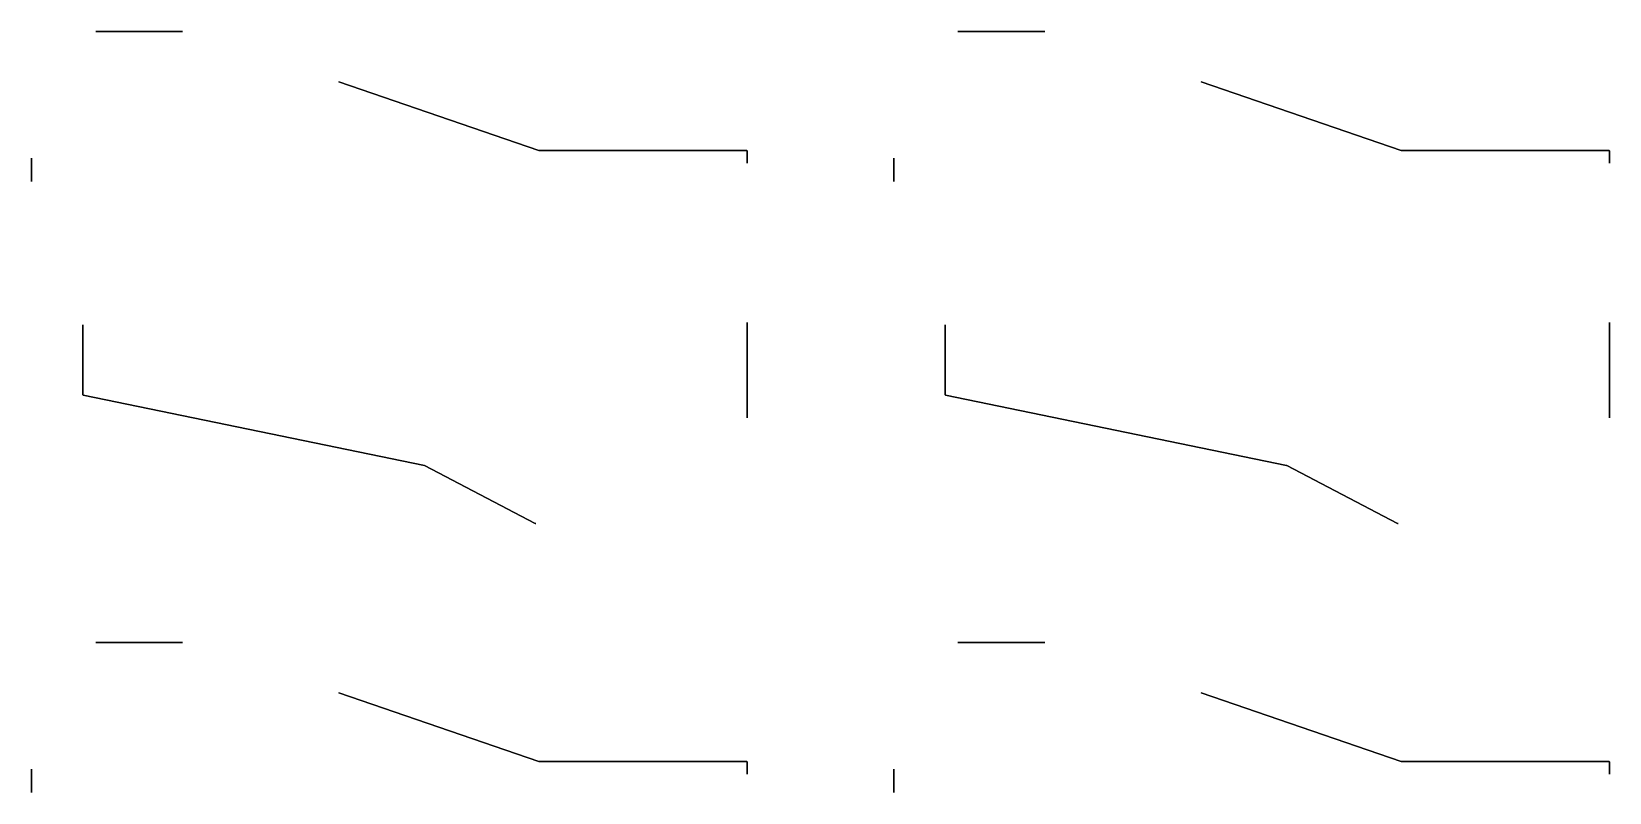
# Model space of a CAD drawing. Header units: millimetres. Extents: x -7.3 to 6.6, y -8.8 to 9.5.
# Drawn here: x -7.25 to -0.62, y 6.25 to 9.45 of the extents above; entities that cross this region are included whole.
import ezdxf

# ---------------------------------------------------------------- set-up
doc = ezdxf.new("R2010")
doc.units = ezdxf.units.MM
for name, color, linetype in [('000_rigid', 7, 'Continuous'), ('001_adhesive', 7, 'Continuous'), ('002_rigid', 7, 'Continuous'), ('003_adhesive', 7, 'Continuous'), ('004_flexible', 7, 'Continuous'), ('005_adhesive', 7, 'Continuous'), ('006_rigid', 7, 'Continuous'), ('007_adhesive', 7, 'Continuous'), ('008_rigid', 7, 'Continuous')]:
    doc.layers.add(name, color=color, linetype=linetype)

msp = doc.modelspace()

# ---------------------------------------------------------------- linework, layer by layer
at = {"layer": '000_rigid'}
for points in [[(-6.9803, 9.4512), (-6.6154, 9.4512), (-6.6154, 9.4511), (-6.9803, 9.4511)], [(-3.3553, 9.4512), (-2.9903, 9.4512), (-2.9903, 9.4511), (-3.3553, 9.4511)], [(-5.9575, 9.2394), (-5.1167, 8.951), (-5.1163, 8.951), (-4.2429, 8.951), (-4.2429, 8.951), (-4.2429, 8.951), (-4.2415, 8.9495), (-4.2415, 8.9495), (-4.2415, 8.9495), (-4.2415, 8.8987), (-4.2415, 8.8987), (-4.2415, 8.9495), (-4.2429, 8.9509), (-5.1163, 8.9509), (-5.1167, 8.951), (-5.9575, 9.2394)], [(-2.3325, 9.2394), (-1.4916, 8.951), (-1.4913, 8.951), (-0.6179, 8.951), (-0.6179, 8.951), (-0.6179, 8.951), (-0.6165, 8.9495), (-0.6165, 8.9495), (-0.6165, 8.9495), (-0.6165, 8.8987), (-0.6165, 8.8987), (-0.6165, 8.9495), (-0.6179, 8.9509), (-1.4913, 8.9509), (-1.4916, 8.951), (-2.3325, 9.2394)], [(-7.25, 8.8216), (-7.25, 8.9193), (-7.25, 8.9193), (-7.25, 8.8216)], [(-3.625, 8.8216), (-3.625, 8.9193), (-3.625, 8.9193), (-3.625, 8.8216)], [(-4.2415, 8.2293), (-4.2415, 7.8284), (-4.2415, 7.8284), (-4.2415, 7.8737), (-4.2415, 8.0781), (-4.2415, 8.2293)], [(-0.6165, 8.2293), (-0.6165, 7.8284), (-0.6165, 7.8284), (-0.6165, 7.8737), (-0.6165, 8.0781), (-0.6165, 8.2293)], [(-5.13, 7.3841), (-5.132, 7.3841), (-5.132, 7.3841), (-5.1327, 7.3843), (-5.1327, 7.3843), (-5.5983, 7.6281), (-5.5986, 7.6282), (-7.0329, 7.9235), (-7.0329, 7.9235), (-7.0329, 7.9235), (-7.034, 7.9249), (-7.034, 7.9249), (-7.034, 7.9249), (-7.034, 8.2188), (-7.034, 8.2188), (-7.034, 8.0781), (-7.034, 7.9249), (-7.0329, 7.9235), (-5.5986, 7.6282), (-5.5983, 7.6281), (-5.1327, 7.3843), (-5.132, 7.3841), (-5.13, 7.3841)], [(-1.505, 7.3841), (-1.507, 7.3841), (-1.507, 7.3841), (-1.5077, 7.3843), (-1.5077, 7.3843), (-1.9733, 7.6281), (-1.9736, 7.6282), (-3.4078, 7.9235), (-3.4078, 7.9235), (-3.4078, 7.9235), (-3.409, 7.9249), (-3.409, 7.9249), (-3.409, 7.9249), (-3.409, 8.2188), (-3.409, 8.2188), (-3.409, 8.0781), (-3.409, 7.9249), (-3.4078, 7.9235), (-1.9736, 7.6282), (-1.9733, 7.6281), (-1.5077, 7.3843), (-1.507, 7.3841), (-1.505, 7.3841)], [(-6.9803, 6.8841), (-6.6154, 6.8841), (-6.6154, 6.8841), (-6.9803, 6.8841)], [(-3.3553, 6.8841), (-2.9903, 6.8841), (-2.9903, 6.8841), (-3.3553, 6.8841)], [(-5.9575, 6.6723), (-5.1167, 6.384), (-5.1163, 6.3839), (-4.2429, 6.3839), (-4.2429, 6.3839), (-4.2429, 6.3839), (-4.2415, 6.3825), (-4.2415, 6.3825), (-4.2415, 6.3825), (-4.2415, 6.3317), (-4.2415, 6.3317), (-4.2415, 6.3825), (-4.2429, 6.3839), (-5.1163, 6.3839), (-5.1167, 6.384), (-5.9575, 6.6723)], [(-2.3325, 6.6723), (-1.4916, 6.384), (-1.4913, 6.3839), (-0.6179, 6.3839), (-0.6179, 6.3839), (-0.6179, 6.3839), (-0.6165, 6.3825), (-0.6165, 6.3825), (-0.6165, 6.3825), (-0.6165, 6.3317), (-0.6165, 6.3317), (-0.6165, 6.3825), (-0.6179, 6.3839), (-1.4913, 6.3839), (-1.4916, 6.384), (-2.3325, 6.6723)], [(-7.25, 6.2546), (-7.25, 6.3522), (-7.25, 6.3522), (-7.25, 6.2546)], [(-3.625, 6.2546), (-3.625, 6.3522), (-3.625, 6.3522), (-3.625, 6.2546)]]:
    msp.add_lwpolyline(points, close=True, dxfattribs=at)
at = {"layer": '001_adhesive'}
for points in [[(-6.9803, 9.4512), (-6.6154, 9.4512), (-6.6154, 9.4511), (-6.9803, 9.4511)], [(-3.3553, 9.4512), (-2.9903, 9.4512), (-2.9903, 9.4511), (-3.3553, 9.4511)], [(-5.9575, 9.2394), (-5.1167, 8.951), (-5.1163, 8.951), (-4.2429, 8.951), (-4.2429, 8.951), (-4.2429, 8.951), (-4.2415, 8.9495), (-4.2415, 8.9495), (-4.2415, 8.9495), (-4.2415, 8.8987), (-4.2415, 8.8987), (-4.2415, 8.9495), (-4.2429, 8.9509), (-5.1163, 8.9509), (-5.1167, 8.951), (-5.9575, 9.2394)], [(-2.3325, 9.2394), (-1.4916, 8.951), (-1.4913, 8.951), (-0.6179, 8.951), (-0.6179, 8.951), (-0.6179, 8.951), (-0.6165, 8.9495), (-0.6165, 8.9495), (-0.6165, 8.9495), (-0.6165, 8.8987), (-0.6165, 8.8987), (-0.6165, 8.9495), (-0.6179, 8.9509), (-1.4913, 8.9509), (-1.4916, 8.951), (-2.3325, 9.2394)], [(-7.25, 8.8216), (-7.25, 8.9193), (-7.25, 8.9193), (-7.25, 8.8216)], [(-3.625, 8.8216), (-3.625, 8.9193), (-3.625, 8.9193), (-3.625, 8.8216)], [(-4.2415, 8.2293), (-4.2415, 7.8284), (-4.2415, 7.8284), (-4.2415, 7.8737), (-4.2415, 8.0781), (-4.2415, 8.2293)], [(-0.6165, 8.2293), (-0.6165, 7.8284), (-0.6165, 7.8284), (-0.6165, 7.8737), (-0.6165, 8.0781), (-0.6165, 8.2293)], [(-5.13, 7.3841), (-5.132, 7.3841), (-5.132, 7.3841), (-5.1327, 7.3843), (-5.1327, 7.3843), (-5.5983, 7.6281), (-5.5986, 7.6282), (-7.0329, 7.9235), (-7.0329, 7.9235), (-7.0329, 7.9235), (-7.034, 7.9249), (-7.034, 7.9249), (-7.034, 7.9249), (-7.034, 8.2188), (-7.034, 8.2188), (-7.034, 8.0781), (-7.034, 7.9249), (-7.0329, 7.9235), (-5.5986, 7.6282), (-5.5983, 7.6281), (-5.1327, 7.3843), (-5.132, 7.3841), (-5.13, 7.3841)], [(-1.505, 7.3841), (-1.507, 7.3841), (-1.507, 7.3841), (-1.5077, 7.3843), (-1.5077, 7.3843), (-1.9733, 7.6281), (-1.9736, 7.6282), (-3.4078, 7.9235), (-3.4078, 7.9235), (-3.4078, 7.9235), (-3.409, 7.9249), (-3.409, 7.9249), (-3.409, 7.9249), (-3.409, 8.2188), (-3.409, 8.2188), (-3.409, 8.0781), (-3.409, 7.9249), (-3.4078, 7.9235), (-1.9736, 7.6282), (-1.9733, 7.6281), (-1.5077, 7.3843), (-1.507, 7.3841), (-1.505, 7.3841)], [(-6.9803, 6.8841), (-6.6154, 6.8841), (-6.6154, 6.8841), (-6.9803, 6.8841)], [(-3.3553, 6.8841), (-2.9903, 6.8841), (-2.9903, 6.8841), (-3.3553, 6.8841)], [(-5.9575, 6.6723), (-5.1167, 6.384), (-5.1163, 6.3839), (-4.2429, 6.3839), (-4.2429, 6.3839), (-4.2429, 6.3839), (-4.2415, 6.3825), (-4.2415, 6.3825), (-4.2415, 6.3825), (-4.2415, 6.3317), (-4.2415, 6.3317), (-4.2415, 6.3825), (-4.2429, 6.3839), (-5.1163, 6.3839), (-5.1167, 6.384), (-5.9575, 6.6723)], [(-2.3325, 6.6723), (-1.4916, 6.384), (-1.4913, 6.3839), (-0.6179, 6.3839), (-0.6179, 6.3839), (-0.6179, 6.3839), (-0.6165, 6.3825), (-0.6165, 6.3825), (-0.6165, 6.3825), (-0.6165, 6.3317), (-0.6165, 6.3317), (-0.6165, 6.3825), (-0.6179, 6.3839), (-1.4913, 6.3839), (-1.4916, 6.384), (-2.3325, 6.6723)], [(-7.25, 6.2546), (-7.25, 6.3522), (-7.25, 6.3522), (-7.25, 6.2546)], [(-3.625, 6.2546), (-3.625, 6.3522), (-3.625, 6.3522), (-3.625, 6.2546)]]:
    msp.add_lwpolyline(points, close=True, dxfattribs=at)
at = {"layer": '002_rigid'}
for points in [[(-6.9803, 9.4512), (-6.6154, 9.4512), (-6.6154, 9.4511), (-6.9803, 9.4511)], [(-3.3553, 9.4512), (-2.9903, 9.4512), (-2.9903, 9.4511), (-3.3553, 9.4511)], [(-5.9575, 9.2394), (-5.1167, 8.951), (-5.1163, 8.951), (-4.2429, 8.951), (-4.2429, 8.951), (-4.2429, 8.951), (-4.2415, 8.9495), (-4.2415, 8.9495), (-4.2415, 8.9495), (-4.2415, 8.8987), (-4.2415, 8.8987), (-4.2415, 8.9495), (-4.2429, 8.9509), (-5.1163, 8.9509), (-5.1167, 8.951), (-5.9575, 9.2394)], [(-2.3325, 9.2394), (-1.4916, 8.951), (-1.4913, 8.951), (-0.6179, 8.951), (-0.6179, 8.951), (-0.6179, 8.951), (-0.6165, 8.9495), (-0.6165, 8.9495), (-0.6165, 8.9495), (-0.6165, 8.8987), (-0.6165, 8.8987), (-0.6165, 8.9495), (-0.6179, 8.9509), (-1.4913, 8.9509), (-1.4916, 8.951), (-2.3325, 9.2394)], [(-7.25, 8.8216), (-7.25, 8.9193), (-7.25, 8.9193), (-7.25, 8.8216)], [(-3.625, 8.8216), (-3.625, 8.9193), (-3.625, 8.9193), (-3.625, 8.8216)], [(-4.2415, 8.2293), (-4.2415, 7.8284), (-4.2415, 7.8284), (-4.2415, 7.8737), (-4.2415, 8.0781), (-4.2415, 8.2293)], [(-0.6165, 8.2293), (-0.6165, 7.8284), (-0.6165, 7.8284), (-0.6165, 7.8737), (-0.6165, 8.0781), (-0.6165, 8.2293)], [(-5.13, 7.3841), (-5.132, 7.3841), (-5.132, 7.3841), (-5.1327, 7.3843), (-5.1327, 7.3843), (-5.5983, 7.6281), (-5.5986, 7.6282), (-7.0329, 7.9235), (-7.0329, 7.9235), (-7.0329, 7.9235), (-7.034, 7.9249), (-7.034, 7.9249), (-7.034, 7.9249), (-7.034, 8.2188), (-7.034, 8.2188), (-7.034, 8.0781), (-7.034, 7.9249), (-7.0329, 7.9235), (-5.5986, 7.6282), (-5.5983, 7.6281), (-5.1327, 7.3843), (-5.132, 7.3841), (-5.13, 7.3841)], [(-1.505, 7.3841), (-1.507, 7.3841), (-1.507, 7.3841), (-1.5077, 7.3843), (-1.5077, 7.3843), (-1.9733, 7.6281), (-1.9736, 7.6282), (-3.4078, 7.9235), (-3.4078, 7.9235), (-3.4078, 7.9235), (-3.409, 7.9249), (-3.409, 7.9249), (-3.409, 7.9249), (-3.409, 8.2188), (-3.409, 8.2188), (-3.409, 8.0781), (-3.409, 7.9249), (-3.4078, 7.9235), (-1.9736, 7.6282), (-1.9733, 7.6281), (-1.5077, 7.3843), (-1.507, 7.3841), (-1.505, 7.3841)], [(-6.9803, 6.8841), (-6.6154, 6.8841), (-6.6154, 6.8841), (-6.9803, 6.8841)], [(-3.3553, 6.8841), (-2.9903, 6.8841), (-2.9903, 6.8841), (-3.3553, 6.8841)], [(-5.9575, 6.6723), (-5.1167, 6.384), (-5.1163, 6.3839), (-4.2429, 6.3839), (-4.2429, 6.3839), (-4.2429, 6.3839), (-4.2415, 6.3825), (-4.2415, 6.3825), (-4.2415, 6.3825), (-4.2415, 6.3317), (-4.2415, 6.3317), (-4.2415, 6.3825), (-4.2429, 6.3839), (-5.1163, 6.3839), (-5.1167, 6.384), (-5.9575, 6.6723)], [(-2.3325, 6.6723), (-1.4916, 6.384), (-1.4913, 6.3839), (-0.6179, 6.3839), (-0.6179, 6.3839), (-0.6179, 6.3839), (-0.6165, 6.3825), (-0.6165, 6.3825), (-0.6165, 6.3825), (-0.6165, 6.3317), (-0.6165, 6.3317), (-0.6165, 6.3825), (-0.6179, 6.3839), (-1.4913, 6.3839), (-1.4916, 6.384), (-2.3325, 6.6723)], [(-7.25, 6.2546), (-7.25, 6.3522), (-7.25, 6.3522), (-7.25, 6.2546)], [(-3.625, 6.2546), (-3.625, 6.3522), (-3.625, 6.3522), (-3.625, 6.2546)]]:
    msp.add_lwpolyline(points, close=True, dxfattribs=at)
at = {"layer": '003_adhesive'}
for points in [[(-6.9803, 9.4512), (-6.6154, 9.4512), (-6.6154, 9.4511), (-6.9803, 9.4511)], [(-3.3553, 9.4512), (-2.9903, 9.4512), (-2.9903, 9.4511), (-3.3553, 9.4511)], [(-5.9575, 9.2394), (-5.1167, 8.951), (-5.1163, 8.951), (-4.2429, 8.951), (-4.2429, 8.951), (-4.2429, 8.951), (-4.2415, 8.9495), (-4.2415, 8.9495), (-4.2415, 8.9495), (-4.2415, 8.8987), (-4.2415, 8.8987), (-4.2415, 8.9495), (-4.2429, 8.9509), (-5.1163, 8.9509), (-5.1167, 8.951), (-5.9575, 9.2394)], [(-2.3325, 9.2394), (-1.4916, 8.951), (-1.4913, 8.951), (-0.6179, 8.951), (-0.6179, 8.951), (-0.6179, 8.951), (-0.6165, 8.9495), (-0.6165, 8.9495), (-0.6165, 8.9495), (-0.6165, 8.8987), (-0.6165, 8.8987), (-0.6165, 8.9495), (-0.6179, 8.9509), (-1.4913, 8.9509), (-1.4916, 8.951), (-2.3325, 9.2394)], [(-7.25, 8.8216), (-7.25, 8.9193), (-7.25, 8.9193), (-7.25, 8.8216)], [(-3.625, 8.8216), (-3.625, 8.9193), (-3.625, 8.9193), (-3.625, 8.8216)], [(-4.2415, 8.2293), (-4.2415, 7.8284), (-4.2415, 7.8284), (-4.2415, 7.8737), (-4.2415, 8.0781), (-4.2415, 8.2293)], [(-0.6165, 8.2293), (-0.6165, 7.8284), (-0.6165, 7.8284), (-0.6165, 7.8737), (-0.6165, 8.0781), (-0.6165, 8.2293)], [(-5.13, 7.3841), (-5.132, 7.3841), (-5.132, 7.3841), (-5.1327, 7.3843), (-5.1327, 7.3843), (-5.5983, 7.6281), (-5.5986, 7.6282), (-7.0329, 7.9235), (-7.0329, 7.9235), (-7.0329, 7.9235), (-7.034, 7.9249), (-7.034, 7.9249), (-7.034, 7.9249), (-7.034, 8.2188), (-7.034, 8.2188), (-7.034, 8.0781), (-7.034, 7.9249), (-7.0329, 7.9235), (-5.5986, 7.6282), (-5.5983, 7.6281), (-5.1327, 7.3843), (-5.132, 7.3841), (-5.13, 7.3841)], [(-1.505, 7.3841), (-1.507, 7.3841), (-1.507, 7.3841), (-1.5077, 7.3843), (-1.5077, 7.3843), (-1.9733, 7.6281), (-1.9736, 7.6282), (-3.4078, 7.9235), (-3.4078, 7.9235), (-3.4078, 7.9235), (-3.409, 7.9249), (-3.409, 7.9249), (-3.409, 7.9249), (-3.409, 8.2188), (-3.409, 8.2188), (-3.409, 8.0781), (-3.409, 7.9249), (-3.4078, 7.9235), (-1.9736, 7.6282), (-1.9733, 7.6281), (-1.5077, 7.3843), (-1.507, 7.3841), (-1.505, 7.3841)], [(-6.9803, 6.8841), (-6.6154, 6.8841), (-6.6154, 6.8841), (-6.9803, 6.8841)], [(-3.3553, 6.8841), (-2.9903, 6.8841), (-2.9903, 6.8841), (-3.3553, 6.8841)], [(-5.9575, 6.6723), (-5.1167, 6.384), (-5.1163, 6.3839), (-4.2429, 6.3839), (-4.2429, 6.3839), (-4.2429, 6.3839), (-4.2415, 6.3825), (-4.2415, 6.3825), (-4.2415, 6.3825), (-4.2415, 6.3317), (-4.2415, 6.3317), (-4.2415, 6.3825), (-4.2429, 6.3839), (-5.1163, 6.3839), (-5.1167, 6.384), (-5.9575, 6.6723)], [(-2.3325, 6.6723), (-1.4916, 6.384), (-1.4913, 6.3839), (-0.6179, 6.3839), (-0.6179, 6.3839), (-0.6179, 6.3839), (-0.6165, 6.3825), (-0.6165, 6.3825), (-0.6165, 6.3825), (-0.6165, 6.3317), (-0.6165, 6.3317), (-0.6165, 6.3825), (-0.6179, 6.3839), (-1.4913, 6.3839), (-1.4916, 6.384), (-2.3325, 6.6723)], [(-7.25, 6.2546), (-7.25, 6.3522), (-7.25, 6.3522), (-7.25, 6.2546)], [(-3.625, 6.2546), (-3.625, 6.3522), (-3.625, 6.3522), (-3.625, 6.2546)]]:
    msp.add_lwpolyline(points, close=True, dxfattribs=at)
at = {"layer": '004_flexible'}
for points in [[(-6.9803, 9.4512), (-6.6154, 9.4512), (-6.6154, 9.4511), (-6.9803, 9.4511)], [(-3.3553, 9.4512), (-2.9903, 9.4512), (-2.9903, 9.4511), (-3.3553, 9.4511)], [(-5.9575, 9.2394), (-5.1167, 8.951), (-5.1163, 8.951), (-4.2429, 8.951), (-4.2429, 8.951), (-4.2429, 8.951), (-4.2415, 8.9495), (-4.2415, 8.9495), (-4.2415, 8.9495), (-4.2415, 8.8987), (-4.2415, 8.8987), (-4.2415, 8.9495), (-4.2429, 8.9509), (-5.1163, 8.9509), (-5.1167, 8.951), (-5.9575, 9.2394)], [(-2.3325, 9.2394), (-1.4916, 8.951), (-1.4913, 8.951), (-0.6179, 8.951), (-0.6179, 8.951), (-0.6179, 8.951), (-0.6165, 8.9495), (-0.6165, 8.9495), (-0.6165, 8.9495), (-0.6165, 8.8987), (-0.6165, 8.8987), (-0.6165, 8.9495), (-0.6179, 8.9509), (-1.4913, 8.9509), (-1.4916, 8.951), (-2.3325, 9.2394)], [(-7.25, 8.8216), (-7.25, 8.9193), (-7.25, 8.9193), (-7.25, 8.8216)], [(-3.625, 8.8216), (-3.625, 8.9193), (-3.625, 8.9193), (-3.625, 8.8216)], [(-4.2415, 8.2293), (-4.2415, 7.8284), (-4.2415, 7.8284), (-4.2415, 7.8737), (-4.2415, 8.0781), (-4.2415, 8.2293)], [(-0.6165, 8.2293), (-0.6165, 7.8284), (-0.6165, 7.8284), (-0.6165, 7.8737), (-0.6165, 8.0781), (-0.6165, 8.2293)], [(-5.13, 7.3841), (-5.132, 7.3841), (-5.132, 7.3841), (-5.1327, 7.3843), (-5.1327, 7.3843), (-5.5983, 7.6281), (-5.5986, 7.6282), (-7.0329, 7.9235), (-7.0329, 7.9235), (-7.0329, 7.9235), (-7.034, 7.9249), (-7.034, 7.9249), (-7.034, 7.9249), (-7.034, 8.2188), (-7.034, 8.2188), (-7.034, 8.0781), (-7.034, 7.9249), (-7.0329, 7.9235), (-5.5986, 7.6282), (-5.5983, 7.6281), (-5.1327, 7.3843), (-5.132, 7.3841), (-5.13, 7.3841)], [(-1.505, 7.3841), (-1.507, 7.3841), (-1.507, 7.3841), (-1.5077, 7.3843), (-1.5077, 7.3843), (-1.9733, 7.6281), (-1.9736, 7.6282), (-3.4078, 7.9235), (-3.4078, 7.9235), (-3.4078, 7.9235), (-3.409, 7.9249), (-3.409, 7.9249), (-3.409, 7.9249), (-3.409, 8.2188), (-3.409, 8.2188), (-3.409, 8.0781), (-3.409, 7.9249), (-3.4078, 7.9235), (-1.9736, 7.6282), (-1.9733, 7.6281), (-1.5077, 7.3843), (-1.507, 7.3841), (-1.505, 7.3841)], [(-6.9803, 6.8841), (-6.6154, 6.8841), (-6.6154, 6.8841), (-6.9803, 6.8841)], [(-3.3553, 6.8841), (-2.9903, 6.8841), (-2.9903, 6.8841), (-3.3553, 6.8841)], [(-5.9575, 6.6723), (-5.1167, 6.384), (-5.1163, 6.3839), (-4.2429, 6.3839), (-4.2429, 6.3839), (-4.2429, 6.3839), (-4.2415, 6.3825), (-4.2415, 6.3825), (-4.2415, 6.3825), (-4.2415, 6.3317), (-4.2415, 6.3317), (-4.2415, 6.3825), (-4.2429, 6.3839), (-5.1163, 6.3839), (-5.1167, 6.384), (-5.9575, 6.6723)], [(-2.3325, 6.6723), (-1.4916, 6.384), (-1.4913, 6.3839), (-0.6179, 6.3839), (-0.6179, 6.3839), (-0.6179, 6.3839), (-0.6165, 6.3825), (-0.6165, 6.3825), (-0.6165, 6.3825), (-0.6165, 6.3317), (-0.6165, 6.3317), (-0.6165, 6.3825), (-0.6179, 6.3839), (-1.4913, 6.3839), (-1.4916, 6.384), (-2.3325, 6.6723)], [(-7.25, 6.2546), (-7.25, 6.3522), (-7.25, 6.3522), (-7.25, 6.2546)], [(-3.625, 6.2546), (-3.625, 6.3522), (-3.625, 6.3522), (-3.625, 6.2546)]]:
    msp.add_lwpolyline(points, close=True, dxfattribs=at)
at = {"layer": '005_adhesive'}
for points in [[(-6.9803, 9.4512), (-6.6154, 9.4512), (-6.6154, 9.4511), (-6.9803, 9.4511)], [(-3.3553, 9.4512), (-2.9903, 9.4512), (-2.9903, 9.4511), (-3.3553, 9.4511)], [(-5.9575, 9.2394), (-5.1167, 8.951), (-5.1163, 8.951), (-4.2429, 8.951), (-4.2429, 8.951), (-4.2429, 8.951), (-4.2415, 8.9495), (-4.2415, 8.9495), (-4.2415, 8.9495), (-4.2415, 8.8987), (-4.2415, 8.8987), (-4.2415, 8.9495), (-4.2429, 8.9509), (-5.1163, 8.9509), (-5.1167, 8.951), (-5.9575, 9.2394)], [(-2.3325, 9.2394), (-1.4916, 8.951), (-1.4913, 8.951), (-0.6179, 8.951), (-0.6179, 8.951), (-0.6179, 8.951), (-0.6165, 8.9495), (-0.6165, 8.9495), (-0.6165, 8.9495), (-0.6165, 8.8987), (-0.6165, 8.8987), (-0.6165, 8.9495), (-0.6179, 8.9509), (-1.4913, 8.9509), (-1.4916, 8.951), (-2.3325, 9.2394)], [(-7.25, 8.8216), (-7.25, 8.9193), (-7.25, 8.9193), (-7.25, 8.8216)], [(-3.625, 8.8216), (-3.625, 8.9193), (-3.625, 8.9193), (-3.625, 8.8216)], [(-4.2415, 8.2293), (-4.2415, 7.8284), (-4.2415, 7.8284), (-4.2415, 7.8737), (-4.2415, 8.0781), (-4.2415, 8.2293)], [(-0.6165, 8.2293), (-0.6165, 7.8284), (-0.6165, 7.8284), (-0.6165, 7.8737), (-0.6165, 8.0781), (-0.6165, 8.2293)], [(-5.13, 7.3841), (-5.132, 7.3841), (-5.132, 7.3841), (-5.1327, 7.3843), (-5.1327, 7.3843), (-5.5983, 7.6281), (-5.5986, 7.6282), (-7.0329, 7.9235), (-7.0329, 7.9235), (-7.0329, 7.9235), (-7.034, 7.9249), (-7.034, 7.9249), (-7.034, 7.9249), (-7.034, 8.2188), (-7.034, 8.2188), (-7.034, 8.0781), (-7.034, 7.9249), (-7.0329, 7.9235), (-5.5986, 7.6282), (-5.5983, 7.6281), (-5.1327, 7.3843), (-5.132, 7.3841), (-5.13, 7.3841)], [(-1.505, 7.3841), (-1.507, 7.3841), (-1.507, 7.3841), (-1.5077, 7.3843), (-1.5077, 7.3843), (-1.9733, 7.6281), (-1.9736, 7.6282), (-3.4078, 7.9235), (-3.4078, 7.9235), (-3.4078, 7.9235), (-3.409, 7.9249), (-3.409, 7.9249), (-3.409, 7.9249), (-3.409, 8.2188), (-3.409, 8.2188), (-3.409, 8.0781), (-3.409, 7.9249), (-3.4078, 7.9235), (-1.9736, 7.6282), (-1.9733, 7.6281), (-1.5077, 7.3843), (-1.507, 7.3841), (-1.505, 7.3841)], [(-6.9803, 6.8841), (-6.6154, 6.8841), (-6.6154, 6.8841), (-6.9803, 6.8841)], [(-3.3553, 6.8841), (-2.9903, 6.8841), (-2.9903, 6.8841), (-3.3553, 6.8841)], [(-5.9575, 6.6723), (-5.1167, 6.384), (-5.1163, 6.3839), (-4.2429, 6.3839), (-4.2429, 6.3839), (-4.2429, 6.3839), (-4.2415, 6.3825), (-4.2415, 6.3825), (-4.2415, 6.3825), (-4.2415, 6.3317), (-4.2415, 6.3317), (-4.2415, 6.3825), (-4.2429, 6.3839), (-5.1163, 6.3839), (-5.1167, 6.384), (-5.9575, 6.6723)], [(-2.3325, 6.6723), (-1.4916, 6.384), (-1.4913, 6.3839), (-0.6179, 6.3839), (-0.6179, 6.3839), (-0.6179, 6.3839), (-0.6165, 6.3825), (-0.6165, 6.3825), (-0.6165, 6.3825), (-0.6165, 6.3317), (-0.6165, 6.3317), (-0.6165, 6.3825), (-0.6179, 6.3839), (-1.4913, 6.3839), (-1.4916, 6.384), (-2.3325, 6.6723)], [(-7.25, 6.2546), (-7.25, 6.3522), (-7.25, 6.3522), (-7.25, 6.2546)], [(-3.625, 6.2546), (-3.625, 6.3522), (-3.625, 6.3522), (-3.625, 6.2546)]]:
    msp.add_lwpolyline(points, close=True, dxfattribs=at)
at = {"layer": '006_rigid'}
for points in [[(-6.9803, 9.4512), (-6.6154, 9.4512), (-6.6154, 9.4511), (-6.9803, 9.4511)], [(-3.3553, 9.4512), (-2.9903, 9.4512), (-2.9903, 9.4511), (-3.3553, 9.4511)], [(-5.9575, 9.2394), (-5.1167, 8.951), (-5.1163, 8.951), (-4.2429, 8.951), (-4.2429, 8.951), (-4.2429, 8.951), (-4.2415, 8.9495), (-4.2415, 8.9495), (-4.2415, 8.9495), (-4.2415, 8.8987), (-4.2415, 8.8987), (-4.2415, 8.9495), (-4.2429, 8.9509), (-5.1163, 8.9509), (-5.1167, 8.951), (-5.9575, 9.2394)], [(-2.3325, 9.2394), (-1.4916, 8.951), (-1.4913, 8.951), (-0.6179, 8.951), (-0.6179, 8.951), (-0.6179, 8.951), (-0.6165, 8.9495), (-0.6165, 8.9495), (-0.6165, 8.9495), (-0.6165, 8.8987), (-0.6165, 8.8987), (-0.6165, 8.9495), (-0.6179, 8.9509), (-1.4913, 8.9509), (-1.4916, 8.951), (-2.3325, 9.2394)], [(-7.25, 8.8216), (-7.25, 8.9193), (-7.25, 8.9193), (-7.25, 8.8216)], [(-3.625, 8.8216), (-3.625, 8.9193), (-3.625, 8.9193), (-3.625, 8.8216)], [(-4.2415, 8.2293), (-4.2415, 7.8284), (-4.2415, 7.8284), (-4.2415, 7.8737), (-4.2415, 8.0781), (-4.2415, 8.2293)], [(-0.6165, 8.2293), (-0.6165, 7.8284), (-0.6165, 7.8284), (-0.6165, 7.8737), (-0.6165, 8.0781), (-0.6165, 8.2293)], [(-5.13, 7.3841), (-5.132, 7.3841), (-5.132, 7.3841), (-5.1327, 7.3843), (-5.1327, 7.3843), (-5.5983, 7.6281), (-5.5986, 7.6282), (-7.0329, 7.9235), (-7.0329, 7.9235), (-7.0329, 7.9235), (-7.034, 7.9249), (-7.034, 7.9249), (-7.034, 7.9249), (-7.034, 8.2188), (-7.034, 8.2188), (-7.034, 8.0781), (-7.034, 7.9249), (-7.0329, 7.9235), (-5.5986, 7.6282), (-5.5983, 7.6281), (-5.1327, 7.3843), (-5.132, 7.3841), (-5.13, 7.3841)], [(-1.505, 7.3841), (-1.507, 7.3841), (-1.507, 7.3841), (-1.5077, 7.3843), (-1.5077, 7.3843), (-1.9733, 7.6281), (-1.9736, 7.6282), (-3.4078, 7.9235), (-3.4078, 7.9235), (-3.4078, 7.9235), (-3.409, 7.9249), (-3.409, 7.9249), (-3.409, 7.9249), (-3.409, 8.2188), (-3.409, 8.2188), (-3.409, 8.0781), (-3.409, 7.9249), (-3.4078, 7.9235), (-1.9736, 7.6282), (-1.9733, 7.6281), (-1.5077, 7.3843), (-1.507, 7.3841), (-1.505, 7.3841)], [(-6.9803, 6.8841), (-6.6154, 6.8841), (-6.6154, 6.8841), (-6.9803, 6.8841)], [(-3.3553, 6.8841), (-2.9903, 6.8841), (-2.9903, 6.8841), (-3.3553, 6.8841)], [(-5.9575, 6.6723), (-5.1167, 6.384), (-5.1163, 6.3839), (-4.2429, 6.3839), (-4.2429, 6.3839), (-4.2429, 6.3839), (-4.2415, 6.3825), (-4.2415, 6.3825), (-4.2415, 6.3825), (-4.2415, 6.3317), (-4.2415, 6.3317), (-4.2415, 6.3825), (-4.2429, 6.3839), (-5.1163, 6.3839), (-5.1167, 6.384), (-5.9575, 6.6723)], [(-2.3325, 6.6723), (-1.4916, 6.384), (-1.4913, 6.3839), (-0.6179, 6.3839), (-0.6179, 6.3839), (-0.6179, 6.3839), (-0.6165, 6.3825), (-0.6165, 6.3825), (-0.6165, 6.3825), (-0.6165, 6.3317), (-0.6165, 6.3317), (-0.6165, 6.3825), (-0.6179, 6.3839), (-1.4913, 6.3839), (-1.4916, 6.384), (-2.3325, 6.6723)], [(-7.25, 6.2546), (-7.25, 6.3522), (-7.25, 6.3522), (-7.25, 6.2546)], [(-3.625, 6.2546), (-3.625, 6.3522), (-3.625, 6.3522), (-3.625, 6.2546)]]:
    msp.add_lwpolyline(points, close=True, dxfattribs=at)
at = {"layer": '007_adhesive'}
for points in [[(-6.9803, 9.4512), (-6.6154, 9.4512), (-6.6154, 9.4511), (-6.9803, 9.4511)], [(-3.3553, 9.4512), (-2.9903, 9.4512), (-2.9903, 9.4511), (-3.3553, 9.4511)], [(-5.9575, 9.2394), (-5.1167, 8.951), (-5.1163, 8.951), (-4.2429, 8.951), (-4.2429, 8.951), (-4.2429, 8.951), (-4.2415, 8.9495), (-4.2415, 8.9495), (-4.2415, 8.9495), (-4.2415, 8.8987), (-4.2415, 8.8987), (-4.2415, 8.9495), (-4.2429, 8.9509), (-5.1163, 8.9509), (-5.1167, 8.951), (-5.9575, 9.2394)], [(-2.3325, 9.2394), (-1.4916, 8.951), (-1.4913, 8.951), (-0.6179, 8.951), (-0.6179, 8.951), (-0.6179, 8.951), (-0.6165, 8.9495), (-0.6165, 8.9495), (-0.6165, 8.9495), (-0.6165, 8.8987), (-0.6165, 8.8987), (-0.6165, 8.9495), (-0.6179, 8.9509), (-1.4913, 8.9509), (-1.4916, 8.951), (-2.3325, 9.2394)], [(-7.25, 8.8216), (-7.25, 8.9193), (-7.25, 8.9193), (-7.25, 8.8216)], [(-3.625, 8.8216), (-3.625, 8.9193), (-3.625, 8.9193), (-3.625, 8.8216)], [(-4.2415, 8.2293), (-4.2415, 7.8284), (-4.2415, 7.8284), (-4.2415, 7.8737), (-4.2415, 8.0781), (-4.2415, 8.2293)], [(-0.6165, 8.2293), (-0.6165, 7.8284), (-0.6165, 7.8284), (-0.6165, 7.8737), (-0.6165, 8.0781), (-0.6165, 8.2293)], [(-5.13, 7.3841), (-5.132, 7.3841), (-5.132, 7.3841), (-5.1327, 7.3843), (-5.1327, 7.3843), (-5.5983, 7.6281), (-5.5986, 7.6282), (-7.0329, 7.9235), (-7.0329, 7.9235), (-7.0329, 7.9235), (-7.034, 7.9249), (-7.034, 7.9249), (-7.034, 7.9249), (-7.034, 8.2188), (-7.034, 8.2188), (-7.034, 8.0781), (-7.034, 7.9249), (-7.0329, 7.9235), (-5.5986, 7.6282), (-5.5983, 7.6281), (-5.1327, 7.3843), (-5.132, 7.3841), (-5.13, 7.3841)], [(-1.505, 7.3841), (-1.507, 7.3841), (-1.507, 7.3841), (-1.5077, 7.3843), (-1.5077, 7.3843), (-1.9733, 7.6281), (-1.9736, 7.6282), (-3.4078, 7.9235), (-3.4078, 7.9235), (-3.4078, 7.9235), (-3.409, 7.9249), (-3.409, 7.9249), (-3.409, 7.9249), (-3.409, 8.2188), (-3.409, 8.2188), (-3.409, 8.0781), (-3.409, 7.9249), (-3.4078, 7.9235), (-1.9736, 7.6282), (-1.9733, 7.6281), (-1.5077, 7.3843), (-1.507, 7.3841), (-1.505, 7.3841)], [(-6.9803, 6.8841), (-6.6154, 6.8841), (-6.6154, 6.8841), (-6.9803, 6.8841)], [(-3.3553, 6.8841), (-2.9903, 6.8841), (-2.9903, 6.8841), (-3.3553, 6.8841)], [(-5.9575, 6.6723), (-5.1167, 6.384), (-5.1163, 6.3839), (-4.2429, 6.3839), (-4.2429, 6.3839), (-4.2429, 6.3839), (-4.2415, 6.3825), (-4.2415, 6.3825), (-4.2415, 6.3825), (-4.2415, 6.3317), (-4.2415, 6.3317), (-4.2415, 6.3825), (-4.2429, 6.3839), (-5.1163, 6.3839), (-5.1167, 6.384), (-5.9575, 6.6723)], [(-2.3325, 6.6723), (-1.4916, 6.384), (-1.4913, 6.3839), (-0.6179, 6.3839), (-0.6179, 6.3839), (-0.6179, 6.3839), (-0.6165, 6.3825), (-0.6165, 6.3825), (-0.6165, 6.3825), (-0.6165, 6.3317), (-0.6165, 6.3317), (-0.6165, 6.3825), (-0.6179, 6.3839), (-1.4913, 6.3839), (-1.4916, 6.384), (-2.3325, 6.6723)], [(-7.25, 6.2546), (-7.25, 6.3522), (-7.25, 6.3522), (-7.25, 6.2546)], [(-3.625, 6.2546), (-3.625, 6.3522), (-3.625, 6.3522), (-3.625, 6.2546)]]:
    msp.add_lwpolyline(points, close=True, dxfattribs=at)
at = {"layer": '008_rigid'}
for points in [[(-6.9803, 9.4512), (-6.6154, 9.4512), (-6.6154, 9.4511), (-6.9803, 9.4511)], [(-3.3553, 9.4512), (-2.9903, 9.4512), (-2.9903, 9.4511), (-3.3553, 9.4511)], [(-5.9575, 9.2394), (-5.1167, 8.951), (-5.1163, 8.951), (-4.2429, 8.951), (-4.2429, 8.951), (-4.2429, 8.951), (-4.2415, 8.9495), (-4.2415, 8.9495), (-4.2415, 8.9495), (-4.2415, 8.8987), (-4.2415, 8.8987), (-4.2415, 8.9495), (-4.2429, 8.9509), (-5.1163, 8.9509), (-5.1167, 8.951), (-5.9575, 9.2394)], [(-2.3325, 9.2394), (-1.4916, 8.951), (-1.4913, 8.951), (-0.6179, 8.951), (-0.6179, 8.951), (-0.6179, 8.951), (-0.6165, 8.9495), (-0.6165, 8.9495), (-0.6165, 8.9495), (-0.6165, 8.8987), (-0.6165, 8.8987), (-0.6165, 8.9495), (-0.6179, 8.9509), (-1.4913, 8.9509), (-1.4916, 8.951), (-2.3325, 9.2394)], [(-7.25, 8.8216), (-7.25, 8.9193), (-7.25, 8.9193), (-7.25, 8.8216)], [(-3.625, 8.8216), (-3.625, 8.9193), (-3.625, 8.9193), (-3.625, 8.8216)], [(-4.2415, 8.2293), (-4.2415, 7.8284), (-4.2415, 7.8284), (-4.2415, 7.8737), (-4.2415, 8.0781), (-4.2415, 8.2293)], [(-0.6165, 8.2293), (-0.6165, 7.8284), (-0.6165, 7.8284), (-0.6165, 7.8737), (-0.6165, 8.0781), (-0.6165, 8.2293)], [(-5.13, 7.3841), (-5.132, 7.3841), (-5.132, 7.3841), (-5.1327, 7.3843), (-5.1327, 7.3843), (-5.5983, 7.6281), (-5.5986, 7.6282), (-7.0329, 7.9235), (-7.0329, 7.9235), (-7.0329, 7.9235), (-7.034, 7.9249), (-7.034, 7.9249), (-7.034, 7.9249), (-7.034, 8.2188), (-7.034, 8.2188), (-7.034, 8.0781), (-7.034, 7.9249), (-7.0329, 7.9235), (-5.5986, 7.6282), (-5.5983, 7.6281), (-5.1327, 7.3843), (-5.132, 7.3841), (-5.13, 7.3841)], [(-1.505, 7.3841), (-1.507, 7.3841), (-1.507, 7.3841), (-1.5077, 7.3843), (-1.5077, 7.3843), (-1.9733, 7.6281), (-1.9736, 7.6282), (-3.4078, 7.9235), (-3.4078, 7.9235), (-3.4078, 7.9235), (-3.409, 7.9249), (-3.409, 7.9249), (-3.409, 7.9249), (-3.409, 8.2188), (-3.409, 8.2188), (-3.409, 8.0781), (-3.409, 7.9249), (-3.4078, 7.9235), (-1.9736, 7.6282), (-1.9733, 7.6281), (-1.5077, 7.3843), (-1.507, 7.3841), (-1.505, 7.3841)], [(-6.9803, 6.8841), (-6.6154, 6.8841), (-6.6154, 6.8841), (-6.9803, 6.8841)], [(-3.3553, 6.8841), (-2.9903, 6.8841), (-2.9903, 6.8841), (-3.3553, 6.8841)], [(-5.9575, 6.6723), (-5.1167, 6.384), (-5.1163, 6.3839), (-4.2429, 6.3839), (-4.2429, 6.3839), (-4.2429, 6.3839), (-4.2415, 6.3825), (-4.2415, 6.3825), (-4.2415, 6.3825), (-4.2415, 6.3317), (-4.2415, 6.3317), (-4.2415, 6.3825), (-4.2429, 6.3839), (-5.1163, 6.3839), (-5.1167, 6.384), (-5.9575, 6.6723)], [(-2.3325, 6.6723), (-1.4916, 6.384), (-1.4913, 6.3839), (-0.6179, 6.3839), (-0.6179, 6.3839), (-0.6179, 6.3839), (-0.6165, 6.3825), (-0.6165, 6.3825), (-0.6165, 6.3825), (-0.6165, 6.3317), (-0.6165, 6.3317), (-0.6165, 6.3825), (-0.6179, 6.3839), (-1.4913, 6.3839), (-1.4916, 6.384), (-2.3325, 6.6723)], [(-7.25, 6.2546), (-7.25, 6.3522), (-7.25, 6.3522), (-7.25, 6.2546)], [(-3.625, 6.2546), (-3.625, 6.3522), (-3.625, 6.3522), (-3.625, 6.2546)]]:
    msp.add_lwpolyline(points, close=True, dxfattribs=at)

doc.saveas('drawing.dxf')
